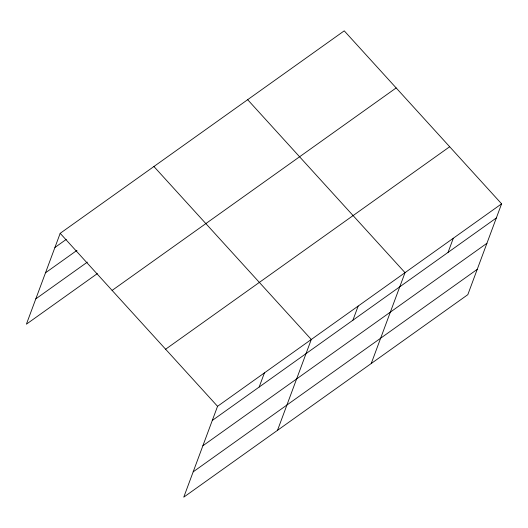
<?xml version="1.0" encoding="UTF-8"?>
<svg xmlns="http://www.w3.org/2000/svg" width="528" height="528" viewBox="0 0 528 528"><rect width="100%" height="100%" fill="white"/><g stroke="black" fill="none" stroke-linecap="round" stroke-linejoin="round"><path stroke-width="0.79" d="M501.6 203.821L217.549 406.303L183.764 497.152L467.815 294.67L501.6 203.821L344.236 30.848L60.185 233.33L26.4 324.179L97.37 273.583M259.162 387.044L264.422 372.893M277.504 430.333L311.289 339.484L153.919 166.511M352.895 320.225L358.156 306.075M371.237 363.515L405.022 272.666L247.658 99.693M448.048 252.391L453.314 238.247M54.925 247.48L66.304 239.362M45.514 272.791L76.982 250.358M35.812 298.868L87.371 262.112M112.114 290.413L396.165 87.932M165.62 349.219L449.671 146.744M212.289 420.453L496.34 217.972M202.877 445.764L486.928 243.283M193.182 471.841L477.226 269.359M60.185 233.33L217.549 406.303"/></g></svg>
